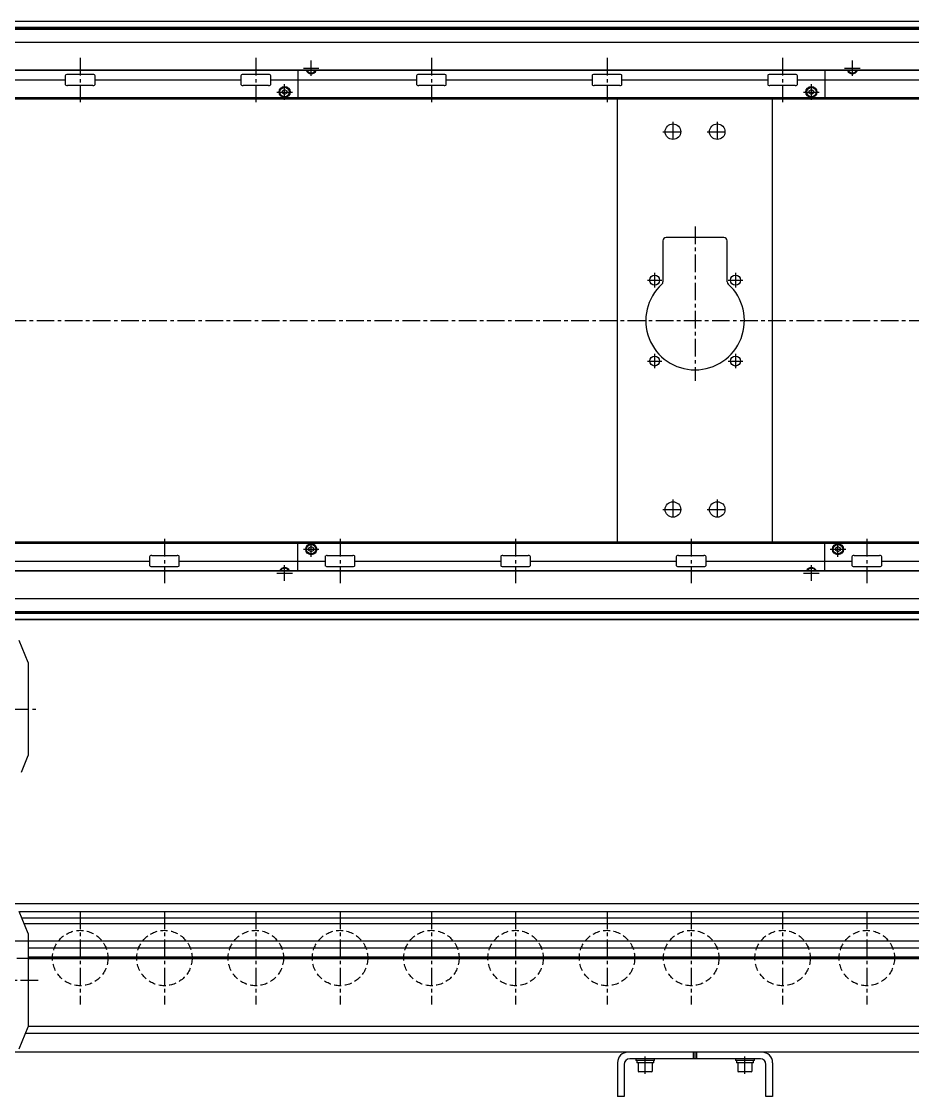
# Model space of a CAD drawing. Extents: x -10 to 2915, y -8 to 1051.
# Drawn here: x 676 to 1480, y 28 to 998 of the extents above; entities that cross this region are included whole.
import ezdxf

# ---------------------------------------------------------------- set-up
doc = ezdxf.new("R2010")
doc.units = 0
doc.header["$LTSCALE"] = 0.5
doc.linetypes.add('CENTER', pattern=[50.8, 31.75, -6.35, 6.35, -6.35])
doc.linetypes.add('DASHED', pattern=[19.05, 12.7, -6.35])
for name, color, linetype in [('MSM_CENTER', 1, 'CENTER'), ('MSM_CONTINUOUS', 7, 'CONTINUOUS'), ('MSM_DASHED', 4, 'DASHED')]:
    doc.layers.add(name, color=color, linetype=linetype)

msp = doc.modelspace()

# ---------------------------------------------------------------- linework, layer by layer
at = {"layer": 'MSM_CENTER'}
for p, q in [((729.25, 965.5), (729.25, 925.5)), ((887.75, 965.5), (887.75, 925.5)), ((937.75, 949.25), (937.75, 963.25)), ((1046.25, 965.5), (1046.25, 925.5)), ((1204.75, 965.5), (1204.75, 925.5)), ((1363.25, 965.5), (1363.25, 925.5)), ((1426.25, 949.25), (1426.25, 963.25)), ((930.75, 956.25), (944.75, 956.25)), ((1419.25, 956.25), (1433.25, 956.25)), ((913.75, 927.75), (913.75, 941.75)), ((1389.25, 927.75), (1389.25, 941.75)), ((906.75, 934.75), (920.75, 934.75)), ((1382.25, 934.75), (1396.25, 934.75)), ((1264.25, 907.9), (1264.25, 889.9)), ((1304.25, 907.9), (1304.25, 889.9)), ((1255.25, 898.9), (1273.25, 898.9)), ((1295.25, 898.9), (1313.25, 898.9)), ((1284.25, 813.4), (1284.25, 673.9)), ((1247.75, 771.4), (1247.75, 758.4)), ((1320.75, 771.4), (1320.75, 758.4)), ((1241.25, 764.9), (1254.25, 764.9)), ((1314.25, 764.9), (1327.25, 764.9)), ((359.75, 728.4), (2207.85, 728.4)), ((1241.25, 691.9), (1254.25, 691.9)), ((1247.75, 698.4), (1247.75, 685.4)), ((1314.25, 691.9), (1327.25, 691.9)), ((1320.75, 698.4), (1320.75, 685.4)), ((1264.25, 566.9), (1264.25, 548.9)), ((1304.25, 566.9), (1304.25, 548.9)), ((1255.25, 557.9), (1273.25, 557.9)), ((1295.25, 557.9), (1313.25, 557.9)), ((805.25, 531.3), (805.25, 491.3)), ((937.75, 515.05), (937.75, 529.05)), ((963.75, 531.3), (963.75, 491.3)), ((1122.25, 531.3), (1122.25, 491.3)), ((1280.75, 531.3), (1280.75, 491.3)), ((1413.25, 515.05), (1413.25, 529.05)), ((1439.25, 531.3), (1439.25, 491.3)), ((930.75, 522.05), (944.75, 522.05)), ((1406.25, 522.05), (1420.25, 522.05)), ((913.75, 493.55), (913.75, 507.55)), ((1389.25, 493.55), (1389.25, 507.55)), ((906.75, 500.55), (920.75, 500.55)), ((1382.25, 500.55), (1396.25, 500.55)), ((362.25, 377.75), (692.25, 377.75)), ((729.25, 195), (729.25, 111)), ((805.25, 195), (805.25, 111)), ((887.75, 195), (887.75, 111)), ((963.75, 195), (963.75, 111)), ((1046.25, 195), (1046.25, 111)), ((1122.25, 195), (1122.25, 111)), ((1204.75, 195), (1204.75, 111)), ((1280.75, 195), (1280.75, 111)), ((1363.25, 195), (1363.25, 111)), ((1439.25, 195), (1439.25, 111)), ((367.25, 153), (2198.25, 153)), ((472.25, 133), (692.25, 133)), ((1239.25, 48.4), (1239.25, 64)), ((1329.25, 48.4), (1329.25, 64))]:
    msp.add_line(p, q, dxfattribs=at)
at = {"layer": 'MSM_CONTINUOUS'}
for p, q in [((2197.85, 998.4), (370.65, 998.4)), ((2196.25, 998.35), (372.25, 998.35)), ((2171.58, 992.92), (396.92, 992.92)), ((2171.58, 991.18), (396.92, 991.18)), ((2171.5, 992.05), (397, 992.05)), ((2196.25, 979.55), (372.25, 979.55)), ((2196.25, 954.15), (372.25, 954.15)), ((2196.25, 954.55), (422.25, 954.55)), ((925.75, 954.15), (925.75, 929.4)), ((937.75, 953.94), (937.39, 954.15)), ((938.11, 954.15), (937.75, 953.94)), ((1401.25, 954.15), (1401.25, 929.4)), ((1426.25, 953.94), (1425.89, 954.15)), ((1426.61, 954.15), (1426.25, 953.94)), ((715.81, 945.5), (584.19, 945.5)), ((715.81, 949.5), (715.81, 941.5)), ((740.72, 950.5), (717.78, 950.5)), ((742.69, 941.5), (742.69, 949.5)), ((874.31, 945.5), (742.69, 945.5)), ((874.31, 949.5), (874.31, 941.5)), ((899.22, 950.5), (876.28, 950.5)), ((901.19, 941.5), (901.19, 949.5)), ((1032.81, 945.5), (901.19, 945.5)), ((1032.81, 949.5), (1032.81, 941.5)), ((1057.72, 950.5), (1034.78, 950.5)), ((1059.69, 941.5), (1059.69, 949.5)), ((1191.31, 945.5), (1059.69, 945.5)), ((1191.31, 949.5), (1191.31, 941.5)), ((1216.22, 950.5), (1193.28, 950.5)), ((1218.19, 941.5), (1218.19, 949.5)), ((1349.81, 945.5), (1218.19, 945.5)), ((1349.81, 949.5), (1349.81, 941.5)), ((1374.72, 950.5), (1351.78, 950.5)), ((1376.69, 941.5), (1376.69, 949.5)), ((1508.31, 945.5), (1376.69, 945.5)), ((740.72, 940.5), (717.78, 940.5)), ((899.22, 940.5), (876.28, 940.5)), ((911.75, 935.9), (913.75, 937.06)), ((911.75, 933.6), (911.75, 935.9)), ((913.75, 932.44), (911.75, 933.6)), ((913.75, 937.06), (915.75, 935.9)), ((915.75, 933.6), (913.75, 932.44)), ((915.75, 935.9), (915.75, 933.6)), ((1057.72, 940.5), (1034.78, 940.5)), ((1216.22, 940.5), (1193.28, 940.5)), ((1374.72, 940.5), (1351.78, 940.5)), ((1387.25, 935.9), (1389.25, 937.06)), ((1387.25, 933.6), (1387.25, 935.9)), ((1389.25, 932.44), (1387.25, 933.6)), ((1389.25, 937.06), (1391.25, 935.9)), ((1391.25, 933.6), (1389.25, 932.44)), ((1391.25, 935.9), (1391.25, 933.6)), ((2193.75, 929.4), (450.25, 929.4)), ((2197.85, 928.4), (450.25, 928.4)), ((1214.25, 528.4), (1214.25, 928.4)), ((1354.25, 528.4), (1354.25, 928.4)), ((1255.25, 800.4), (1255.25, 763.5)), ((1310.25, 803.4), (1258.25, 803.4)), ((1313.25, 763.5), (1313.25, 800.4)), ((2197.85, 528.4), (450.25, 528.4)), ((450.25, 527.4), (2193.75, 527.4)), ((925.75, 502.65), (925.75, 527.4)), ((935.75, 523.2), (937.75, 524.36)), ((937.75, 524.36), (939.75, 523.2)), ((1401.25, 502.65), (1401.25, 527.4)), ((1411.25, 523.2), (1413.25, 524.36)), ((1413.25, 524.36), (1415.25, 523.2)), ((791.81, 515.3), (791.81, 507.3)), ((793.78, 516.3), (816.72, 516.3)), ((818.69, 507.3), (818.69, 515.3)), ((935.75, 520.9), (935.75, 523.2)), ((937.75, 519.74), (935.75, 520.9)), ((939.75, 520.9), (937.75, 519.74)), ((939.75, 523.2), (939.75, 520.9)), ((950.31, 515.3), (950.31, 507.3)), ((952.28, 516.3), (975.22, 516.3)), ((977.19, 507.3), (977.19, 515.3)), ((1108.81, 515.3), (1108.81, 507.3)), ((1110.78, 516.3), (1133.72, 516.3)), ((1135.69, 507.3), (1135.69, 515.3)), ((1267.31, 515.3), (1267.31, 507.3)), ((1269.28, 516.3), (1292.22, 516.3)), ((1294.19, 507.3), (1294.19, 515.3)), ((1411.25, 520.9), (1411.25, 523.2)), ((1413.25, 519.74), (1411.25, 520.9)), ((1415.25, 520.9), (1413.25, 519.74)), ((1415.25, 523.2), (1415.25, 520.9)), ((1425.81, 515.3), (1425.81, 507.3)), ((1427.78, 516.3), (1450.72, 516.3)), ((1452.69, 507.3), (1452.69, 515.3)), ((660.19, 511.3), (791.81, 511.3)), ((793.78, 506.3), (816.72, 506.3)), ((818.69, 511.3), (950.31, 511.3)), ((952.28, 506.3), (975.22, 506.3)), ((977.19, 511.3), (1108.81, 511.3)), ((1110.78, 506.3), (1133.72, 506.3)), ((1135.69, 511.3), (1267.31, 511.3)), ((1269.28, 506.3), (1292.22, 506.3)), ((1294.19, 511.3), (1425.81, 511.3)), ((1427.78, 506.3), (1450.72, 506.3)), ((1452.69, 511.3), (1584.31, 511.3)), ((2196.25, 502.65), (372.25, 502.65)), ((2196.25, 502.25), (422.25, 502.25)), ((913.39, 502.65), (913.75, 502.86)), ((913.75, 502.86), (914.11, 502.65)), ((1388.89, 502.65), (1389.25, 502.86)), ((1389.25, 502.86), (1389.61, 502.65)), ((2196.25, 477.25), (372.25, 477.25)), ((2197.85, 458.4), (370.65, 458.4)), ((2196.25, 458.45), (372.25, 458.45)), ((2171.58, 465.62), (396.92, 465.62)), ((2171.58, 463.88), (396.92, 463.88)), ((2171.5, 464.75), (397, 464.75)), ((682.25, 419.75), (674.25, 439.75)), ((682.25, 419.75), (682.25, 335.75)), ((676.25, 320.75), (682.25, 335.75)), ((2196.25, 202), (372.25, 202)), ((682.25, 175), (674.25, 195)), ((2196.25, 194.6), (674.41, 194.6)), ((2080.25, 189), (676.65, 189)), ((2080.25, 184), (678.65, 184)), ((682.25, 175), (682.25, 91)), ((1980.25, 168.25), (667.25, 168.25)), ((1980.25, 161.75), (682.25, 161.75)), ((1980.25, 153.87), (682.25, 153.87)), ((1980.25, 153), (682.25, 153)), ((1980.25, 152.13), (682.25, 152.13)), ((674.25, 71), (682.25, 91)), ((1980.25, 91.25), (682.25, 91.25)), ((1980.25, 84.75), (679.75, 84.75)), ((2197.85, 68), (472.25, 68)), ((1282.75, 62), (1282.75, 68)), ((1284.25, 62), (1284.25, 68)), ((1285.75, 62), (1285.75, 68)), ((1214.25, 58.5), (1214.25, 28)), ((1343.25, 62), (1225.25, 62)), ((1230.75, 62), (1230.75, 60.4)), ((1247.75, 60.4), (1230.75, 60.4)), ((1231.55, 60.4), (1231.55, 58.4)), ((1246.95, 58.4), (1231.55, 58.4)), ((1232.75, 58.4), (1232.75, 51.2)), ((1245.75, 51.2), (1245.75, 58.4)), ((1246.95, 58.4), (1246.95, 60.4)), ((1247.75, 60.4), (1247.75, 62)), ((1320.75, 62), (1320.75, 60.4)), ((1337.75, 60.4), (1320.75, 60.4)), ((1321.55, 60.4), (1321.55, 58.4)), ((1336.95, 58.4), (1321.55, 58.4)), ((1322.75, 58.4), (1322.75, 51.2)), ((1335.75, 51.2), (1335.75, 58.4)), ((1336.95, 58.4), (1336.95, 60.4)), ((1337.75, 60.4), (1337.75, 62)), ((1354.25, 58.5), (1354.25, 28)), ((1220.25, 57), (1220.25, 28)), ((1244.95, 50.4), (1233.55, 50.4)), ((1334.95, 50.4), (1323.55, 50.4)), ((1348.25, 28), (1348.25, 57)), ((1220.25, 28), (1214.25, 28)), ((1354.25, 28), (1348.25, 28))]:
    msp.add_line(p, q, dxfattribs=at)
for centre, radius in [((913.75, 934.75), 5), ((913.75, 934.75), 4.25), ((1389.25, 934.75), 5), ((1389.25, 934.75), 4.25), ((1264.25, 898.9), 7), ((1304.25, 898.9), 7), ((1247.75, 764.9), 4.5), ((1320.75, 764.9), 4.5), ((1247.75, 691.9), 4.5), ((1320.75, 691.9), 4.5), ((1264.25, 557.9), 7), ((1304.25, 557.9), 7), ((937.75, 522.05), 5), ((937.75, 522.05), 4.25), ((1413.25, 522.05), 5), ((1413.25, 522.05), 4.25)]:
    msp.add_circle(centre, radius, dxfattribs=at)
for centre, radius, start, end in [((937.75, 956.25), 5, 204.83459, 335.16541), ((937.75, 956.25), 4.25, 209.61158, 330.38842), ((1426.25, 956.25), 5, 204.83459, 335.16541), ((1426.25, 956.25), 4.25, 209.61158, 330.38842), ((716.68, 949.38), 0.882, 115.53281, 172.10275), ((716.68, 941.62), 0.882, 187.89725, 244.46719), ((717.76, 947.09), 3.41, 89.66873, 115.24537), ((740.74, 947.09), 3.41, 64.75463, 90.33127), ((741.82, 949.38), 0.882, 7.89725, 64.46719), ((741.82, 941.62), 0.882, 295.53281, 352.10275), ((875.18, 949.38), 0.882, 115.53281, 172.10275), ((875.18, 941.62), 0.882, 187.89725, 244.46719), ((876.26, 947.09), 3.41, 89.66873, 115.24537), ((899.24, 947.09), 3.41, 64.75463, 90.33127), ((900.32, 949.38), 0.882, 7.89725, 64.46719), ((900.32, 941.62), 0.882, 295.53281, 352.10275), ((1033.68, 949.38), 0.882, 115.53281, 172.10275), ((1033.68, 941.62), 0.882, 187.89725, 244.46719), ((1034.76, 947.09), 3.41, 89.66873, 115.24537), ((1057.74, 947.09), 3.41, 64.75463, 90.33127), ((1058.82, 949.38), 0.882, 7.89725, 64.46719), ((1058.82, 941.62), 0.882, 295.53281, 352.10275), ((1192.18, 949.38), 0.882, 115.53281, 172.10275), ((1192.18, 941.62), 0.882, 187.89725, 244.46719), ((1193.26, 947.09), 3.41, 89.66873, 115.24537), ((1216.24, 947.09), 3.41, 64.75463, 90.33127), ((1217.32, 949.38), 0.882, 7.89725, 64.46719), ((1217.32, 941.62), 0.882, 295.53281, 352.10275), ((1350.68, 949.38), 0.882, 115.53281, 172.10275), ((1350.68, 941.62), 0.882, 187.89725, 244.46719), ((1351.76, 947.09), 3.41, 89.66873, 115.24537), ((1374.74, 947.09), 3.41, 64.75463, 90.33127), ((1375.82, 949.38), 0.882, 7.89725, 64.46719), ((1375.82, 941.62), 0.882, 295.53281, 352.10275), ((717.76, 943.91), 3.41, 244.75463, 270.33127), ((740.74, 943.91), 3.41, 269.66873, 295.24537), ((876.26, 943.91), 3.41, 244.75463, 270.33127), ((899.24, 943.91), 3.41, 269.66873, 295.24537), ((1034.76, 943.91), 3.41, 244.75463, 270.33127), ((1057.74, 943.91), 3.41, 269.66873, 295.24537), ((1193.26, 943.91), 3.41, 244.75463, 270.33127), ((1216.24, 943.91), 3.41, 269.66873, 295.24537), ((1351.76, 943.91), 3.41, 244.75463, 270.33127), ((1374.74, 943.91), 3.41, 269.66873, 295.24537), ((1258.25, 800.4), 3, 90, 180), ((1310.25, 800.4), 3, 0, 90), ((1284.25, 728.4), 44.5, 132.35205, 47.64795), ((1252.25, 763.5), 3, 312.35205, 360), ((1316.25, 763.5), 3, 180, 227.64795), ((792.68, 515.18), 0.882, 115.53281, 172.10275), ((793.76, 512.89), 3.41, 89.66873, 115.24537), ((816.74, 512.89), 3.41, 64.75463, 90.33127), ((817.82, 515.18), 0.882, 7.89725, 64.46719), ((951.18, 515.18), 0.882, 115.53281, 172.10275), ((952.26, 512.89), 3.41, 89.66873, 115.24537), ((975.24, 512.89), 3.41, 64.75463, 90.33127), ((976.32, 515.18), 0.882, 7.89725, 64.46719), ((1109.68, 515.18), 0.882, 115.53281, 172.10275), ((1110.76, 512.89), 3.41, 89.66873, 115.24537), ((1133.74, 512.89), 3.41, 64.75463, 90.33127), ((1134.82, 515.18), 0.882, 7.89725, 64.46719), ((1268.18, 515.18), 0.882, 115.53281, 172.10275), ((1269.26, 512.89), 3.41, 89.66873, 115.24537), ((1292.24, 512.89), 3.41, 64.75463, 90.33127), ((1293.32, 515.18), 0.882, 7.89725, 64.46719), ((1426.68, 515.18), 0.882, 115.53281, 172.10275), ((1427.76, 512.89), 3.41, 89.66873, 115.24537), ((1450.74, 512.89), 3.41, 64.75463, 90.33127), ((1451.82, 515.18), 0.882, 7.89725, 64.46719), ((792.68, 507.42), 0.882, 187.89725, 244.46719), ((793.76, 509.71), 3.41, 244.75463, 270.33127), ((816.74, 509.71), 3.41, 269.66873, 295.24537), ((817.82, 507.42), 0.882, 295.53281, 352.10275), ((913.75, 500.55), 5, 24.83459, 155.16541), ((913.75, 500.55), 4.25, 29.61158, 150.38842), ((951.18, 507.42), 0.882, 187.89725, 244.46719), ((952.26, 509.71), 3.41, 244.75463, 270.33127), ((975.24, 509.71), 3.41, 269.66873, 295.24537), ((976.32, 507.42), 0.882, 295.53281, 352.10275), ((1109.68, 507.42), 0.882, 187.89725, 244.46719), ((1110.76, 509.71), 3.41, 244.75463, 270.33127), ((1133.74, 509.71), 3.41, 269.66873, 295.24537), ((1134.82, 507.42), 0.882, 295.53281, 352.10275), ((1268.18, 507.42), 0.882, 187.89725, 244.46719), ((1269.26, 509.71), 3.41, 244.75463, 270.33127), ((1292.24, 509.71), 3.41, 269.66873, 295.24537), ((1293.32, 507.42), 0.882, 295.53281, 352.10275), ((1389.25, 500.55), 5, 24.83459, 155.16541), ((1389.25, 500.55), 4.25, 29.61158, 150.38842), ((1426.68, 507.42), 0.882, 187.89725, 244.46719), ((1427.76, 509.71), 3.41, 244.75463, 270.33127), ((1450.74, 509.71), 3.41, 269.66873, 295.24537), ((1451.82, 507.42), 0.882, 295.53281, 352.10275), ((1223.75, 58.5), 9.5, 90, 180), ((1344.75, 58.5), 9.5, 0, 90), ((1225.25, 57), 5, 90, 180), ((1343.25, 57), 5, 0, 90), ((1233.55, 51.2), 0.8, 180, 270), ((1244.95, 51.2), 0.8, 270, 0), ((1323.55, 51.2), 0.8, 180, 270), ((1334.95, 51.2), 0.8, 270, 0)]:
    msp.add_arc(centre, radius, start, end, dxfattribs=at)
at = {"layer": 'MSM_DASHED'}
for centre in [(729.25, 153), (805.25, 153), (887.75, 153), (963.75, 153), (1046.25, 153), (1122.25, 153), (1204.75, 153), (1280.75, 153), (1363.25, 153), (1439.25, 153)]:
    msp.add_circle(centre, 25, dxfattribs=at)

doc.saveas('drawing.dxf')
